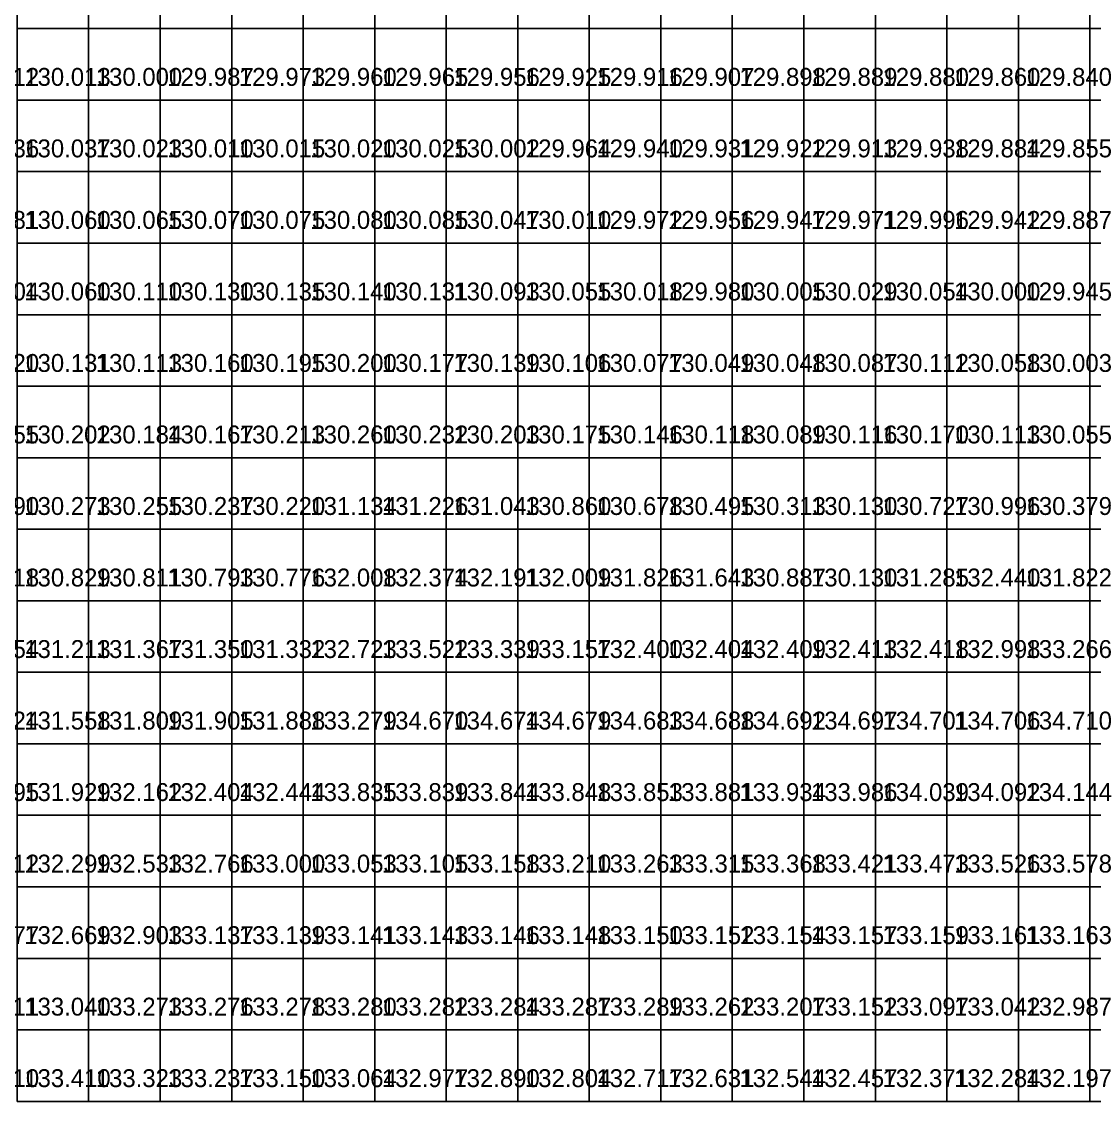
# Model space of a CAD drawing. Header units: metres. Extents: x 287857 to 287978, y 62957 to 63018.
# Drawn here: x 287871.99 to 287886.99, y 62956.83 to 62971.93 of the extents above; entities that cross this region are included whole.
import ezdxf

# ---------------------------------------------------------------- set-up
doc = ezdxf.new("R2010")
doc.units = ezdxf.units.M
for name, color, linetype, true_color in [('SURVEY-INTERP', 7, 'Continuous', 0x94a3b8), ('SURVEY-LEVEL-TXT', 7, 'Continuous', 0x4ade80), ('SURVEY-REAL', 7, 'Continuous', 0x4ade80)]:
    doc.layers.add(name, color=color, linetype=linetype, true_color=true_color)

msp = doc.modelspace()

# ---------------------------------------------------------------- linework, layer by layer
at = {"layer": 'SURVEY-INTERP'}
for points in [[(287872.925, 62971.831, 129.977), (287873.925, 62971.831, 129.977), (287873.925, 62972.831, 129.977), (287872.925, 62972.831, 129.977), (287872.925, 62971.831, 129.977)], [(287873.925, 62971.831, 129.963), (287874.925, 62971.831, 129.963), (287874.925, 62972.831, 129.963), (287873.925, 62972.831, 129.963), (287873.925, 62971.831, 129.963)], [(287874.925, 62971.831, 129.95), (287875.925, 62971.831, 129.95), (287875.925, 62972.831, 129.95), (287874.925, 62972.831, 129.95), (287874.925, 62971.831, 129.95)], [(287875.925, 62971.831, 129.937), (287876.925, 62971.831, 129.937), (287876.925, 62972.831, 129.937), (287875.925, 62972.831, 129.937), (287875.925, 62971.831, 129.937)], [(287876.925, 62971.831, 129.923), (287877.925, 62971.831, 129.923), (287877.925, 62972.831, 129.923), (287876.925, 62972.831, 129.923), (287876.925, 62971.831, 129.923)], [(287878.925, 62971.831, 129.911), (287879.925, 62971.831, 129.911), (287879.925, 62972.831, 129.911), (287878.925, 62972.831, 129.911), (287878.925, 62971.831, 129.911)], [(287879.925, 62971.831, 129.912), (287880.925, 62971.831, 129.912), (287880.925, 62972.831, 129.912), (287879.925, 62972.831, 129.912), (287879.925, 62971.831, 129.912)], [(287880.925, 62971.831, 129.913), (287881.925, 62971.831, 129.913), (287881.925, 62972.831, 129.913), (287880.925, 62972.831, 129.913), (287880.925, 62971.831, 129.913)], [(287881.925, 62971.831, 129.914), (287882.925, 62971.831, 129.914), (287882.925, 62972.831, 129.914), (287881.925, 62972.831, 129.914), (287881.925, 62971.831, 129.914)], [(287882.925, 62971.831, 129.915), (287883.925, 62971.831, 129.915), (287883.925, 62972.831, 129.915), (287882.925, 62972.831, 129.915), (287882.925, 62971.831, 129.915)], [(287883.925, 62971.831, 129.893), (287884.925, 62971.831, 129.893), (287884.925, 62972.831, 129.893), (287883.925, 62972.831, 129.893), (287883.925, 62971.831, 129.893)], [(287884.925, 62971.831, 129.87), (287885.925, 62971.831, 129.87), (287885.925, 62972.831, 129.87), (287884.925, 62972.831, 129.87), (287884.925, 62971.831, 129.87)], [(287885.925, 62971.831, 129.85), (287886.925, 62971.831, 129.85), (287886.925, 62972.831, 129.85), (287885.925, 62972.831, 129.85), (287885.925, 62971.831, 129.85)], [(287886.925, 62971.831, 129.83), (287887.925, 62971.831, 129.83), (287887.925, 62972.831, 129.83), (287886.925, 62972.831, 129.83), (287886.925, 62971.831, 129.83)], [(287871.925, 62970.831, 130.013), (287872.925, 62970.831, 130.013), (287872.925, 62971.831, 130.013), (287871.925, 62971.831, 130.013), (287871.925, 62970.831, 130.013)], [(287872.925, 62970.831, 130), (287873.925, 62970.831, 130), (287873.925, 62971.831, 130), (287872.925, 62971.831, 130), (287872.925, 62970.831, 130)], [(287873.925, 62970.831, 129.987), (287874.925, 62970.831, 129.987), (287874.925, 62971.831, 129.987), (287873.925, 62971.831, 129.987), (287873.925, 62970.831, 129.987)], [(287874.925, 62970.831, 129.973), (287875.925, 62970.831, 129.973), (287875.925, 62971.831, 129.973), (287874.925, 62971.831, 129.973), (287874.925, 62970.831, 129.973)], [(287875.925, 62970.831, 129.96), (287876.925, 62970.831, 129.96), (287876.925, 62971.831, 129.96), (287875.925, 62971.831, 129.96), (287875.925, 62970.831, 129.96)], [(287876.925, 62970.831, 129.965), (287877.925, 62970.831, 129.965), (287877.925, 62971.831, 129.965), (287876.925, 62971.831, 129.965), (287876.925, 62970.831, 129.965)], [(287877.925, 62970.831, 129.956), (287878.925, 62970.831, 129.956), (287878.925, 62971.831, 129.956), (287877.925, 62971.831, 129.956), (287877.925, 62970.831, 129.956)], [(287878.925, 62970.831, 129.925), (287879.925, 62970.831, 129.925), (287879.925, 62971.831, 129.925), (287878.925, 62971.831, 129.925), (287878.925, 62970.831, 129.925)], [(287879.925, 62970.831, 129.916), (287880.925, 62970.831, 129.916), (287880.925, 62971.831, 129.916), (287879.925, 62971.831, 129.916), (287879.925, 62970.831, 129.916)], [(287880.925, 62970.831, 129.907), (287881.925, 62970.831, 129.907), (287881.925, 62971.831, 129.907), (287880.925, 62971.831, 129.907), (287880.925, 62970.831, 129.907)], [(287881.925, 62970.831, 129.898), (287882.925, 62970.831, 129.898), (287882.925, 62971.831, 129.898), (287881.925, 62971.831, 129.898), (287881.925, 62970.831, 129.898)], [(287882.925, 62970.831, 129.889), (287883.925, 62970.831, 129.889), (287883.925, 62971.831, 129.889), (287882.925, 62971.831, 129.889), (287882.925, 62970.831, 129.889)], [(287884.925, 62970.831, 129.86), (287885.925, 62970.831, 129.86), (287885.925, 62971.831, 129.86), (287884.925, 62971.831, 129.86), (287884.925, 62970.831, 129.86)], [(287885.925, 62970.831, 129.84), (287886.925, 62970.831, 129.84), (287886.925, 62971.831, 129.84), (287885.925, 62971.831, 129.84), (287885.925, 62970.831, 129.84)], [(287886.925, 62970.831, 129.82), (287887.925, 62970.831, 129.82), (287887.925, 62971.831, 129.82), (287886.925, 62971.831, 129.82), (287886.925, 62970.831, 129.82)], [(287871.925, 62969.831, 130.037), (287872.925, 62969.831, 130.037), (287872.925, 62970.831, 130.037), (287871.925, 62970.831, 130.037), (287871.925, 62969.831, 130.037)], [(287872.925, 62969.831, 130.023), (287873.925, 62969.831, 130.023), (287873.925, 62970.831, 130.023), (287872.925, 62970.831, 130.023), (287872.925, 62969.831, 130.023)], [(287873.925, 62969.831, 130.01), (287874.925, 62969.831, 130.01), (287874.925, 62970.831, 130.01), (287873.925, 62970.831, 130.01), (287873.925, 62969.831, 130.01)], [(287874.925, 62969.831, 130.015), (287875.925, 62969.831, 130.015), (287875.925, 62970.831, 130.015), (287874.925, 62970.831, 130.015), (287874.925, 62969.831, 130.015)], [(287875.925, 62969.831, 130.02), (287876.925, 62969.831, 130.02), (287876.925, 62970.831, 130.02), (287875.925, 62970.831, 130.02), (287875.925, 62969.831, 130.02)], [(287876.925, 62969.831, 130.025), (287877.925, 62969.831, 130.025), (287877.925, 62970.831, 130.025), (287876.925, 62970.831, 130.025), (287876.925, 62969.831, 130.025)], [(287877.925, 62969.831, 130.002), (287878.925, 62969.831, 130.002), (287878.925, 62970.831, 130.002), (287877.925, 62970.831, 130.002), (287877.925, 62969.831, 130.002)], [(287878.925, 62969.831, 129.964), (287879.925, 62969.831, 129.964), (287879.925, 62970.831, 129.964), (287878.925, 62970.831, 129.964), (287878.925, 62969.831, 129.964)], [(287879.925, 62969.831, 129.94), (287880.925, 62969.831, 129.94), (287880.925, 62970.831, 129.94), (287879.925, 62970.831, 129.94), (287879.925, 62969.831, 129.94)], [(287880.925, 62969.831, 129.931), (287881.925, 62969.831, 129.931), (287881.925, 62970.831, 129.931), (287880.925, 62970.831, 129.931), (287880.925, 62969.831, 129.931)], [(287881.925, 62969.831, 129.922), (287882.925, 62969.831, 129.922), (287882.925, 62970.831, 129.922), (287881.925, 62970.831, 129.922), (287881.925, 62969.831, 129.922)], [(287882.925, 62969.831, 129.913), (287883.925, 62969.831, 129.913), (287883.925, 62970.831, 129.913), (287882.925, 62970.831, 129.913), (287882.925, 62969.831, 129.913)], [(287883.925, 62969.831, 129.938), (287884.925, 62969.831, 129.938), (287884.925, 62970.831, 129.938), (287883.925, 62970.831, 129.938), (287883.925, 62969.831, 129.938)], [(287884.925, 62969.831, 129.884), (287885.925, 62969.831, 129.884), (287885.925, 62970.831, 129.884), (287884.925, 62970.831, 129.884), (287884.925, 62969.831, 129.884)], [(287885.925, 62969.831, 129.855), (287886.925, 62969.831, 129.855), (287886.925, 62970.831, 129.855), (287885.925, 62970.831, 129.855), (287885.925, 62969.831, 129.855)], [(287886.925, 62969.831, 129.835), (287887.925, 62969.831, 129.835), (287887.925, 62970.831, 129.835), (287886.925, 62970.831, 129.835), (287886.925, 62969.831, 129.835)], [(287872.925, 62968.831, 130.065), (287873.925, 62968.831, 130.065), (287873.925, 62969.831, 130.065), (287872.925, 62969.831, 130.065), (287872.925, 62968.831, 130.065)], [(287873.925, 62968.831, 130.07), (287874.925, 62968.831, 130.07), (287874.925, 62969.831, 130.07), (287873.925, 62969.831, 130.07), (287873.925, 62968.831, 130.07)], [(287874.925, 62968.831, 130.075), (287875.925, 62968.831, 130.075), (287875.925, 62969.831, 130.075), (287874.925, 62969.831, 130.075), (287874.925, 62968.831, 130.075)], [(287875.925, 62968.831, 130.08), (287876.925, 62968.831, 130.08), (287876.925, 62969.831, 130.08), (287875.925, 62969.831, 130.08), (287875.925, 62968.831, 130.08)], [(287876.925, 62968.831, 130.085), (287877.925, 62968.831, 130.085), (287877.925, 62969.831, 130.085), (287876.925, 62969.831, 130.085), (287876.925, 62968.831, 130.085)], [(287877.925, 62968.831, 130.047), (287878.925, 62968.831, 130.047), (287878.925, 62969.831, 130.047), (287877.925, 62969.831, 130.047), (287877.925, 62968.831, 130.047)], [(287878.925, 62968.831, 130.01), (287879.925, 62968.831, 130.01), (287879.925, 62969.831, 130.01), (287878.925, 62969.831, 130.01), (287878.925, 62968.831, 130.01)], [(287879.925, 62968.831, 129.972), (287880.925, 62968.831, 129.972), (287880.925, 62969.831, 129.972), (287879.925, 62969.831, 129.972), (287879.925, 62968.831, 129.972)], [(287880.925, 62968.831, 129.956), (287881.925, 62968.831, 129.956), (287881.925, 62969.831, 129.956), (287880.925, 62969.831, 129.956), (287880.925, 62968.831, 129.956)], [(287881.925, 62968.831, 129.947), (287882.925, 62968.831, 129.947), (287882.925, 62969.831, 129.947), (287881.925, 62969.831, 129.947), (287881.925, 62968.831, 129.947)], [(287882.925, 62968.831, 129.971), (287883.925, 62968.831, 129.971), (287883.925, 62969.831, 129.971), (287882.925, 62969.831, 129.971), (287882.925, 62968.831, 129.971)], [(287883.925, 62968.831, 129.996), (287884.925, 62968.831, 129.996), (287884.925, 62969.831, 129.996), (287883.925, 62969.831, 129.996), (287883.925, 62968.831, 129.996)], [(287884.925, 62968.831, 129.942), (287885.925, 62968.831, 129.942), (287885.925, 62969.831, 129.942), (287884.925, 62969.831, 129.942), (287884.925, 62968.831, 129.942)], [(287885.925, 62968.831, 129.887), (287886.925, 62968.831, 129.887), (287886.925, 62969.831, 129.887), (287885.925, 62969.831, 129.887), (287885.925, 62968.831, 129.887)], [(287886.925, 62968.831, 129.85), (287887.925, 62968.831, 129.85), (287887.925, 62969.831, 129.85), (287886.925, 62969.831, 129.85), (287886.925, 62968.831, 129.85)], [(287872.925, 62967.831, 130.11), (287873.925, 62967.831, 130.11), (287873.925, 62968.831, 130.11), (287872.925, 62968.831, 130.11), (287872.925, 62967.831, 130.11)], [(287873.925, 62967.831, 130.13), (287874.925, 62967.831, 130.13), (287874.925, 62968.831, 130.13), (287873.925, 62968.831, 130.13), (287873.925, 62967.831, 130.13)], [(287874.925, 62967.831, 130.135), (287875.925, 62967.831, 130.135), (287875.925, 62968.831, 130.135), (287874.925, 62968.831, 130.135), (287874.925, 62967.831, 130.135)], [(287875.925, 62967.831, 130.14), (287876.925, 62967.831, 130.14), (287876.925, 62968.831, 130.14), (287875.925, 62968.831, 130.14), (287875.925, 62967.831, 130.14)], [(287876.925, 62967.831, 130.131), (287877.925, 62967.831, 130.131), (287877.925, 62968.831, 130.131), (287876.925, 62968.831, 130.131), (287876.925, 62967.831, 130.131)], [(287877.925, 62967.831, 130.093), (287878.925, 62967.831, 130.093), (287878.925, 62968.831, 130.093), (287877.925, 62968.831, 130.093), (287877.925, 62967.831, 130.093)], [(287878.925, 62967.831, 130.055), (287879.925, 62967.831, 130.055), (287879.925, 62968.831, 130.055), (287878.925, 62968.831, 130.055), (287878.925, 62967.831, 130.055)], [(287879.925, 62967.831, 130.018), (287880.925, 62967.831, 130.018), (287880.925, 62968.831, 130.018), (287879.925, 62968.831, 130.018), (287879.925, 62967.831, 130.018)], [(287881.925, 62967.831, 130.005), (287882.925, 62967.831, 130.005), (287882.925, 62968.831, 130.005), (287881.925, 62968.831, 130.005), (287881.925, 62967.831, 130.005)], [(287882.925, 62967.831, 130.029), (287883.925, 62967.831, 130.029), (287883.925, 62968.831, 130.029), (287882.925, 62968.831, 130.029), (287882.925, 62967.831, 130.029)], [(287883.925, 62967.831, 130.054), (287884.925, 62967.831, 130.054), (287884.925, 62968.831, 130.054), (287883.925, 62968.831, 130.054), (287883.925, 62967.831, 130.054)], [(287884.925, 62967.831, 130), (287885.925, 62967.831, 130), (287885.925, 62968.831, 130), (287884.925, 62968.831, 130), (287884.925, 62967.831, 130)], [(287885.925, 62967.831, 129.945), (287886.925, 62967.831, 129.945), (287886.925, 62968.831, 129.945), (287885.925, 62968.831, 129.945), (287885.925, 62967.831, 129.945)], [(287886.925, 62967.831, 129.891), (287887.925, 62967.831, 129.891), (287887.925, 62968.831, 129.891), (287886.925, 62968.831, 129.891), (287886.925, 62967.831, 129.891)], [(287871.925, 62966.831, 130.131), (287872.925, 62966.831, 130.131), (287872.925, 62967.831, 130.131), (287871.925, 62967.831, 130.131), (287871.925, 62966.831, 130.131)], [(287872.925, 62966.831, 130.113), (287873.925, 62966.831, 130.113), (287873.925, 62967.831, 130.113), (287872.925, 62967.831, 130.113), (287872.925, 62966.831, 130.113)], [(287873.925, 62966.831, 130.16), (287874.925, 62966.831, 130.16), (287874.925, 62967.831, 130.16), (287873.925, 62967.831, 130.16), (287873.925, 62966.831, 130.16)], [(287874.925, 62966.831, 130.195), (287875.925, 62966.831, 130.195), (287875.925, 62967.831, 130.195), (287874.925, 62967.831, 130.195), (287874.925, 62966.831, 130.195)], [(287875.925, 62966.831, 130.2), (287876.925, 62966.831, 130.2), (287876.925, 62967.831, 130.2), (287875.925, 62967.831, 130.2), (287875.925, 62966.831, 130.2)], [(287876.925, 62966.831, 130.177), (287877.925, 62966.831, 130.177), (287877.925, 62967.831, 130.177), (287876.925, 62967.831, 130.177), (287876.925, 62966.831, 130.177)], [(287877.925, 62966.831, 130.139), (287878.925, 62966.831, 130.139), (287878.925, 62967.831, 130.139), (287877.925, 62967.831, 130.139), (287877.925, 62966.831, 130.139)], [(287878.925, 62966.831, 130.106), (287879.925, 62966.831, 130.106), (287879.925, 62967.831, 130.106), (287878.925, 62967.831, 130.106), (287878.925, 62966.831, 130.106)], [(287879.925, 62966.831, 130.077), (287880.925, 62966.831, 130.077), (287880.925, 62967.831, 130.077), (287879.925, 62967.831, 130.077), (287879.925, 62966.831, 130.077)], [(287880.925, 62966.831, 130.049), (287881.925, 62966.831, 130.049), (287881.925, 62967.831, 130.049), (287880.925, 62967.831, 130.049), (287880.925, 62966.831, 130.049)], [(287881.925, 62966.831, 130.048), (287882.925, 62966.831, 130.048), (287882.925, 62967.831, 130.048), (287881.925, 62967.831, 130.048), (287881.925, 62966.831, 130.048)], [(287882.925, 62966.831, 130.087), (287883.925, 62966.831, 130.087), (287883.925, 62967.831, 130.087), (287882.925, 62967.831, 130.087), (287882.925, 62966.831, 130.087)], [(287883.925, 62966.831, 130.112), (287884.925, 62966.831, 130.112), (287884.925, 62967.831, 130.112), (287883.925, 62967.831, 130.112), (287883.925, 62966.831, 130.112)], [(287884.925, 62966.831, 130.058), (287885.925, 62966.831, 130.058), (287885.925, 62967.831, 130.058), (287884.925, 62967.831, 130.058), (287884.925, 62966.831, 130.058)], [(287885.925, 62966.831, 130.003), (287886.925, 62966.831, 130.003), (287886.925, 62967.831, 130.003), (287885.925, 62967.831, 130.003), (287885.925, 62966.831, 130.003)], [(287886.925, 62966.831, 129.949), (287887.925, 62966.831, 129.949), (287887.925, 62967.831, 129.949), (287886.925, 62967.831, 129.949), (287886.925, 62966.831, 129.949)], [(287871.925, 62965.831, 130.202), (287872.925, 62965.831, 130.202), (287872.925, 62966.831, 130.202), (287871.925, 62966.831, 130.202), (287871.925, 62965.831, 130.202)], [(287872.925, 62965.831, 130.184), (287873.925, 62965.831, 130.184), (287873.925, 62966.831, 130.184), (287872.925, 62966.831, 130.184), (287872.925, 62965.831, 130.184)], [(287873.925, 62965.831, 130.167), (287874.925, 62965.831, 130.167), (287874.925, 62966.831, 130.167), (287873.925, 62966.831, 130.167), (287873.925, 62965.831, 130.167)], [(287874.925, 62965.831, 130.213), (287875.925, 62965.831, 130.213), (287875.925, 62966.831, 130.213), (287874.925, 62966.831, 130.213), (287874.925, 62965.831, 130.213)], [(287876.925, 62965.831, 130.232), (287877.925, 62965.831, 130.232), (287877.925, 62966.831, 130.232), (287876.925, 62966.831, 130.232), (287876.925, 62965.831, 130.232)], [(287877.925, 62965.831, 130.203), (287878.925, 62965.831, 130.203), (287878.925, 62966.831, 130.203), (287877.925, 62966.831, 130.203), (287877.925, 62965.831, 130.203)], [(287878.925, 62965.831, 130.175), (287879.925, 62965.831, 130.175), (287879.925, 62966.831, 130.175), (287878.925, 62966.831, 130.175), (287878.925, 62965.831, 130.175)], [(287879.925, 62965.831, 130.146), (287880.925, 62965.831, 130.146), (287880.925, 62966.831, 130.146), (287879.925, 62966.831, 130.146), (287879.925, 62965.831, 130.146)], [(287880.925, 62965.831, 130.118), (287881.925, 62965.831, 130.118), (287881.925, 62966.831, 130.118), (287880.925, 62966.831, 130.118), (287880.925, 62965.831, 130.118)], [(287881.925, 62965.831, 130.089), (287882.925, 62965.831, 130.089), (287882.925, 62966.831, 130.089), (287881.925, 62966.831, 130.089), (287881.925, 62965.831, 130.089)], [(287882.925, 62965.831, 130.116), (287883.925, 62965.831, 130.116), (287883.925, 62966.831, 130.116), (287882.925, 62966.831, 130.116), (287882.925, 62965.831, 130.116)], [(287884.925, 62965.831, 130.113), (287885.925, 62965.831, 130.113), (287885.925, 62966.831, 130.113), (287884.925, 62966.831, 130.113), (287884.925, 62965.831, 130.113)], [(287885.925, 62965.831, 130.055), (287886.925, 62965.831, 130.055), (287886.925, 62966.831, 130.055), (287885.925, 62966.831, 130.055), (287885.925, 62965.831, 130.055)], [(287886.925, 62965.831, 129.998), (287887.925, 62965.831, 129.998), (287887.925, 62966.831, 129.998), (287886.925, 62966.831, 129.998), (287886.925, 62965.831, 129.998)], [(287871.925, 62964.831, 130.273), (287872.925, 62964.831, 130.273), (287872.925, 62965.831, 130.273), (287871.925, 62965.831, 130.273), (287871.925, 62964.831, 130.273)], [(287872.925, 62964.831, 130.255), (287873.925, 62964.831, 130.255), (287873.925, 62965.831, 130.255), (287872.925, 62965.831, 130.255), (287872.925, 62964.831, 130.255)], [(287873.925, 62964.831, 130.237), (287874.925, 62964.831, 130.237), (287874.925, 62965.831, 130.237), (287873.925, 62965.831, 130.237), (287873.925, 62964.831, 130.237)], [(287875.925, 62964.831, 131.134), (287876.925, 62964.831, 131.134), (287876.925, 62965.831, 131.134), (287875.925, 62965.831, 131.134), (287875.925, 62964.831, 131.134)], [(287876.925, 62964.831, 131.226), (287877.925, 62964.831, 131.226), (287877.925, 62965.831, 131.226), (287876.925, 62965.831, 131.226), (287876.925, 62964.831, 131.226)], [(287877.925, 62964.831, 131.043), (287878.925, 62964.831, 131.043), (287878.925, 62965.831, 131.043), (287877.925, 62965.831, 131.043), (287877.925, 62964.831, 131.043)], [(287878.925, 62964.831, 130.86), (287879.925, 62964.831, 130.86), (287879.925, 62965.831, 130.86), (287878.925, 62965.831, 130.86), (287878.925, 62964.831, 130.86)], [(287879.925, 62964.831, 130.678), (287880.925, 62964.831, 130.678), (287880.925, 62965.831, 130.678), (287879.925, 62965.831, 130.678), (287879.925, 62964.831, 130.678)], [(287880.925, 62964.831, 130.495), (287881.925, 62964.831, 130.495), (287881.925, 62965.831, 130.495), (287880.925, 62965.831, 130.495), (287880.925, 62964.831, 130.495)], [(287881.925, 62964.831, 130.313), (287882.925, 62964.831, 130.313), (287882.925, 62965.831, 130.313), (287881.925, 62965.831, 130.313), (287881.925, 62964.831, 130.313)], [(287883.925, 62964.831, 130.727), (287884.925, 62964.831, 130.727), (287884.925, 62965.831, 130.727), (287883.925, 62965.831, 130.727), (287883.925, 62964.831, 130.727)], [(287884.925, 62964.831, 130.996), (287885.925, 62964.831, 130.996), (287885.925, 62965.831, 130.996), (287884.925, 62965.831, 130.996), (287884.925, 62964.831, 130.996)], [(287885.925, 62964.831, 130.379), (287886.925, 62964.831, 130.379), (287886.925, 62965.831, 130.379), (287885.925, 62965.831, 130.379), (287885.925, 62964.831, 130.379)], [(287886.925, 62964.831, 130.041), (287887.925, 62964.831, 130.041), (287887.925, 62965.831, 130.041), (287886.925, 62965.831, 130.041), (287886.925, 62964.831, 130.041)], [(287871.925, 62963.831, 130.829), (287872.925, 62963.831, 130.829), (287872.925, 62964.831, 130.829), (287871.925, 62964.831, 130.829), (287871.925, 62963.831, 130.829)], [(287872.925, 62963.831, 130.811), (287873.925, 62963.831, 130.811), (287873.925, 62964.831, 130.811), (287872.925, 62964.831, 130.811), (287872.925, 62963.831, 130.811)], [(287873.925, 62963.831, 130.793), (287874.925, 62963.831, 130.793), (287874.925, 62964.831, 130.793), (287873.925, 62964.831, 130.793), (287873.925, 62963.831, 130.793)], [(287874.925, 62963.831, 130.776), (287875.925, 62963.831, 130.776), (287875.925, 62964.831, 130.776), (287874.925, 62964.831, 130.776), (287874.925, 62963.831, 130.776)], [(287875.925, 62963.831, 132.008), (287876.925, 62963.831, 132.008), (287876.925, 62964.831, 132.008), (287875.925, 62964.831, 132.008), (287875.925, 62963.831, 132.008)], [(287876.925, 62963.831, 132.374), (287877.925, 62963.831, 132.374), (287877.925, 62964.831, 132.374), (287876.925, 62964.831, 132.374), (287876.925, 62963.831, 132.374)], [(287877.925, 62963.831, 132.191), (287878.925, 62963.831, 132.191), (287878.925, 62964.831, 132.191), (287877.925, 62964.831, 132.191), (287877.925, 62963.831, 132.191)], [(287878.925, 62963.831, 132.009), (287879.925, 62963.831, 132.009), (287879.925, 62964.831, 132.009), (287878.925, 62964.831, 132.009), (287878.925, 62963.831, 132.009)], [(287879.925, 62963.831, 131.826), (287880.925, 62963.831, 131.826), (287880.925, 62964.831, 131.826), (287879.925, 62964.831, 131.826), (287879.925, 62963.831, 131.826)], [(287880.925, 62963.831, 131.643), (287881.925, 62963.831, 131.643), (287881.925, 62964.831, 131.643), (287880.925, 62964.831, 131.643), (287880.925, 62963.831, 131.643)], [(287881.925, 62963.831, 130.887), (287882.925, 62963.831, 130.887), (287882.925, 62964.831, 130.887), (287881.925, 62964.831, 130.887), (287881.925, 62963.831, 130.887)], [(287883.925, 62963.831, 131.285), (287884.925, 62963.831, 131.285), (287884.925, 62964.831, 131.285), (287883.925, 62964.831, 131.285), (287883.925, 62963.831, 131.285)], [(287884.925, 62963.831, 132.44), (287885.925, 62963.831, 132.44), (287885.925, 62964.831, 132.44), (287884.925, 62964.831, 132.44), (287884.925, 62963.831, 132.44)], [(287885.925, 62963.831, 131.822), (287886.925, 62963.831, 131.822), (287886.925, 62964.831, 131.822), (287885.925, 62964.831, 131.822), (287885.925, 62963.831, 131.822)], [(287886.925, 62963.831, 131.205), (287887.925, 62963.831, 131.205), (287887.925, 62964.831, 131.205), (287886.925, 62964.831, 131.205), (287886.925, 62963.831, 131.205)], [(287871.925, 62962.831, 131.213), (287872.925, 62962.831, 131.213), (287872.925, 62963.831, 131.213), (287871.925, 62963.831, 131.213), (287871.925, 62962.831, 131.213)], [(287872.925, 62962.831, 131.367), (287873.925, 62962.831, 131.367), (287873.925, 62963.831, 131.367), (287872.925, 62963.831, 131.367), (287872.925, 62962.831, 131.367)], [(287873.925, 62962.831, 131.35), (287874.925, 62962.831, 131.35), (287874.925, 62963.831, 131.35), (287873.925, 62963.831, 131.35), (287873.925, 62962.831, 131.35)], [(287874.925, 62962.831, 131.332), (287875.925, 62962.831, 131.332), (287875.925, 62963.831, 131.332), (287874.925, 62963.831, 131.332), (287874.925, 62962.831, 131.332)], [(287875.925, 62962.831, 132.723), (287876.925, 62962.831, 132.723), (287876.925, 62963.831, 132.723), (287875.925, 62963.831, 132.723), (287875.925, 62962.831, 132.723)], [(287876.925, 62962.831, 133.522), (287877.925, 62962.831, 133.522), (287877.925, 62963.831, 133.522), (287876.925, 62963.831, 133.522), (287876.925, 62962.831, 133.522)], [(287877.925, 62962.831, 133.339), (287878.925, 62962.831, 133.339), (287878.925, 62963.831, 133.339), (287877.925, 62963.831, 133.339), (287877.925, 62962.831, 133.339)], [(287878.925, 62962.831, 133.157), (287879.925, 62962.831, 133.157), (287879.925, 62963.831, 133.157), (287878.925, 62963.831, 133.157), (287878.925, 62962.831, 133.157)], [(287879.925, 62962.831, 132.4), (287880.925, 62962.831, 132.4), (287880.925, 62963.831, 132.4), (287879.925, 62963.831, 132.4), (287879.925, 62962.831, 132.4)], [(287880.925, 62962.831, 132.404), (287881.925, 62962.831, 132.404), (287881.925, 62963.831, 132.404), (287880.925, 62963.831, 132.404), (287880.925, 62962.831, 132.404)], [(287881.925, 62962.831, 132.409), (287882.925, 62962.831, 132.409), (287882.925, 62963.831, 132.409), (287881.925, 62963.831, 132.409), (287881.925, 62962.831, 132.409)], [(287882.925, 62962.831, 132.413), (287883.925, 62962.831, 132.413), (287883.925, 62963.831, 132.413), (287882.925, 62963.831, 132.413), (287882.925, 62962.831, 132.413)], [(287883.925, 62962.831, 132.418), (287884.925, 62962.831, 132.418), (287884.925, 62963.831, 132.418), (287883.925, 62963.831, 132.418), (287883.925, 62962.831, 132.418)], [(287884.925, 62962.831, 132.998), (287885.925, 62962.831, 132.998), (287885.925, 62963.831, 132.998), (287884.925, 62963.831, 132.998), (287884.925, 62962.831, 132.998)], [(287885.925, 62962.831, 133.266), (287886.925, 62962.831, 133.266), (287886.925, 62963.831, 133.266), (287885.925, 62963.831, 133.266), (287885.925, 62962.831, 133.266)], [(287886.925, 62962.831, 132.649), (287887.925, 62962.831, 132.649), (287887.925, 62963.831, 132.649), (287886.925, 62963.831, 132.649), (287886.925, 62962.831, 132.649)], [(287871.925, 62961.831, 131.558), (287872.925, 62961.831, 131.558), (287872.925, 62962.831, 131.558), (287871.925, 62962.831, 131.558), (287871.925, 62961.831, 131.558)], [(287872.925, 62961.831, 131.809), (287873.925, 62961.831, 131.809), (287873.925, 62962.831, 131.809), (287872.925, 62962.831, 131.809), (287872.925, 62961.831, 131.809)], [(287873.925, 62961.831, 131.905), (287874.925, 62961.831, 131.905), (287874.925, 62962.831, 131.905), (287873.925, 62962.831, 131.905), (287873.925, 62961.831, 131.905)], [(287874.925, 62961.831, 131.888), (287875.925, 62961.831, 131.888), (287875.925, 62962.831, 131.888), (287874.925, 62962.831, 131.888), (287874.925, 62961.831, 131.888)], [(287875.925, 62961.831, 133.279), (287876.925, 62961.831, 133.279), (287876.925, 62962.831, 133.279), (287875.925, 62962.831, 133.279), (287875.925, 62961.831, 133.279)], [(287877.925, 62961.831, 134.674), (287878.925, 62961.831, 134.674), (287878.925, 62962.831, 134.674), (287877.925, 62962.831, 134.674), (287877.925, 62961.831, 134.674)], [(287878.925, 62961.831, 134.679), (287879.925, 62961.831, 134.679), (287879.925, 62962.831, 134.679), (287878.925, 62962.831, 134.679), (287878.925, 62961.831, 134.679)], [(287879.925, 62961.831, 134.683), (287880.925, 62961.831, 134.683), (287880.925, 62962.831, 134.683), (287879.925, 62962.831, 134.683), (287879.925, 62961.831, 134.683)], [(287880.925, 62961.831, 134.688), (287881.925, 62961.831, 134.688), (287881.925, 62962.831, 134.688), (287880.925, 62962.831, 134.688), (287880.925, 62961.831, 134.688)], [(287881.925, 62961.831, 134.692), (287882.925, 62961.831, 134.692), (287882.925, 62962.831, 134.692), (287881.925, 62962.831, 134.692), (287881.925, 62961.831, 134.692)], [(287882.925, 62961.831, 134.697), (287883.925, 62961.831, 134.697), (287883.925, 62962.831, 134.697), (287882.925, 62962.831, 134.697), (287882.925, 62961.831, 134.697)], [(287883.925, 62961.831, 134.701), (287884.925, 62961.831, 134.701), (287884.925, 62962.831, 134.701), (287883.925, 62962.831, 134.701), (287883.925, 62961.831, 134.701)], [(287884.925, 62961.831, 134.706), (287885.925, 62961.831, 134.706), (287885.925, 62962.831, 134.706), (287884.925, 62962.831, 134.706), (287884.925, 62961.831, 134.706)], [(287886.925, 62961.831, 134.232), (287887.925, 62961.831, 134.232), (287887.925, 62962.831, 134.232), (287886.925, 62962.831, 134.232), (287886.925, 62961.831, 134.232)], [(287871.925, 62960.831, 131.929), (287872.925, 62960.831, 131.929), (287872.925, 62961.831, 131.929), (287871.925, 62961.831, 131.929), (287871.925, 62960.831, 131.929)], [(287872.925, 62960.831, 132.162), (287873.925, 62960.831, 132.162), (287873.925, 62961.831, 132.162), (287872.925, 62961.831, 132.162), (287872.925, 62960.831, 132.162)], [(287873.925, 62960.831, 132.404), (287874.925, 62960.831, 132.404), (287874.925, 62961.831, 132.404), (287873.925, 62961.831, 132.404), (287873.925, 62960.831, 132.404)], [(287874.925, 62960.831, 132.444), (287875.925, 62960.831, 132.444), (287875.925, 62961.831, 132.444), (287874.925, 62961.831, 132.444), (287874.925, 62960.831, 132.444)], [(287875.925, 62960.831, 133.835), (287876.925, 62960.831, 133.835), (287876.925, 62961.831, 133.835), (287875.925, 62961.831, 133.835), (287875.925, 62960.831, 133.835)], [(287876.925, 62960.831, 133.839), (287877.925, 62960.831, 133.839), (287877.925, 62961.831, 133.839), (287876.925, 62961.831, 133.839), (287876.925, 62960.831, 133.839)], [(287877.925, 62960.831, 133.844), (287878.925, 62960.831, 133.844), (287878.925, 62961.831, 133.844), (287877.925, 62961.831, 133.844), (287877.925, 62960.831, 133.844)], [(287878.925, 62960.831, 133.848), (287879.925, 62960.831, 133.848), (287879.925, 62961.831, 133.848), (287878.925, 62961.831, 133.848), (287878.925, 62960.831, 133.848)], [(287879.925, 62960.831, 133.853), (287880.925, 62960.831, 133.853), (287880.925, 62961.831, 133.853), (287879.925, 62961.831, 133.853), (287879.925, 62960.831, 133.853)], [(287880.925, 62960.831, 133.881), (287881.925, 62960.831, 133.881), (287881.925, 62961.831, 133.881), (287880.925, 62961.831, 133.881), (287880.925, 62960.831, 133.881)], [(287881.925, 62960.831, 133.934), (287882.925, 62960.831, 133.934), (287882.925, 62961.831, 133.934), (287881.925, 62961.831, 133.934), (287881.925, 62960.831, 133.934)], [(287882.925, 62960.831, 133.986), (287883.925, 62960.831, 133.986), (287883.925, 62961.831, 133.986), (287882.925, 62961.831, 133.986), (287882.925, 62960.831, 133.986)], [(287883.925, 62960.831, 134.039), (287884.925, 62960.831, 134.039), (287884.925, 62961.831, 134.039), (287883.925, 62961.831, 134.039), (287883.925, 62960.831, 134.039)], [(287884.925, 62960.831, 134.092), (287885.925, 62960.831, 134.092), (287885.925, 62961.831, 134.092), (287884.925, 62961.831, 134.092), (287884.925, 62960.831, 134.092)], [(287885.925, 62960.831, 134.144), (287886.925, 62960.831, 134.144), (287886.925, 62961.831, 134.144), (287885.925, 62961.831, 134.144), (287885.925, 62960.831, 134.144)], [(287886.925, 62960.831, 134.197), (287887.925, 62960.831, 134.197), (287887.925, 62961.831, 134.197), (287886.925, 62961.831, 134.197), (287886.925, 62960.831, 134.197)], [(287871.925, 62959.831, 132.299), (287872.925, 62959.831, 132.299), (287872.925, 62960.831, 132.299), (287871.925, 62960.831, 132.299), (287871.925, 62959.831, 132.299)], [(287872.925, 62959.831, 132.533), (287873.925, 62959.831, 132.533), (287873.925, 62960.831, 132.533), (287872.925, 62960.831, 132.533), (287872.925, 62959.831, 132.533)], [(287873.925, 62959.831, 132.766), (287874.925, 62959.831, 132.766), (287874.925, 62960.831, 132.766), (287873.925, 62960.831, 132.766), (287873.925, 62959.831, 132.766)], [(287875.925, 62959.831, 133.053), (287876.925, 62959.831, 133.053), (287876.925, 62960.831, 133.053), (287875.925, 62960.831, 133.053), (287875.925, 62959.831, 133.053)], [(287876.925, 62959.831, 133.105), (287877.925, 62959.831, 133.105), (287877.925, 62960.831, 133.105), (287876.925, 62960.831, 133.105), (287876.925, 62959.831, 133.105)], [(287877.925, 62959.831, 133.158), (287878.925, 62959.831, 133.158), (287878.925, 62960.831, 133.158), (287877.925, 62960.831, 133.158), (287877.925, 62959.831, 133.158)], [(287878.925, 62959.831, 133.21), (287879.925, 62959.831, 133.21), (287879.925, 62960.831, 133.21), (287878.925, 62960.831, 133.21), (287878.925, 62959.831, 133.21)], [(287879.925, 62959.831, 133.263), (287880.925, 62959.831, 133.263), (287880.925, 62960.831, 133.263), (287879.925, 62960.831, 133.263), (287879.925, 62959.831, 133.263)], [(287880.925, 62959.831, 133.315), (287881.925, 62959.831, 133.315), (287881.925, 62960.831, 133.315), (287880.925, 62960.831, 133.315), (287880.925, 62959.831, 133.315)], [(287881.925, 62959.831, 133.368), (287882.925, 62959.831, 133.368), (287882.925, 62960.831, 133.368), (287881.925, 62960.831, 133.368), (287881.925, 62959.831, 133.368)], [(287882.925, 62959.831, 133.421), (287883.925, 62959.831, 133.421), (287883.925, 62960.831, 133.421), (287882.925, 62960.831, 133.421), (287882.925, 62959.831, 133.421)], [(287883.925, 62959.831, 133.473), (287884.925, 62959.831, 133.473), (287884.925, 62960.831, 133.473), (287883.925, 62960.831, 133.473), (287883.925, 62959.831, 133.473)], [(287884.925, 62959.831, 133.526), (287885.925, 62959.831, 133.526), (287885.925, 62960.831, 133.526), (287884.925, 62960.831, 133.526), (287884.925, 62959.831, 133.526)], [(287885.925, 62959.831, 133.578), (287886.925, 62959.831, 133.578), (287886.925, 62960.831, 133.578), (287885.925, 62960.831, 133.578), (287885.925, 62959.831, 133.578)], [(287886.925, 62959.831, 133.631), (287887.925, 62959.831, 133.631), (287887.925, 62960.831, 133.631), (287886.925, 62960.831, 133.631), (287886.925, 62959.831, 133.631)], [(287871.925, 62958.831, 132.669), (287872.925, 62958.831, 132.669), (287872.925, 62959.831, 132.669), (287871.925, 62959.831, 132.669), (287871.925, 62958.831, 132.669)], [(287872.925, 62958.831, 132.903), (287873.925, 62958.831, 132.903), (287873.925, 62959.831, 132.903), (287872.925, 62959.831, 132.903), (287872.925, 62958.831, 132.903)], [(287873.925, 62958.831, 133.137), (287874.925, 62958.831, 133.137), (287874.925, 62959.831, 133.137), (287873.925, 62959.831, 133.137), (287873.925, 62958.831, 133.137)], [(287874.925, 62958.831, 133.139), (287875.925, 62958.831, 133.139), (287875.925, 62959.831, 133.139), (287874.925, 62959.831, 133.139), (287874.925, 62958.831, 133.139)], [(287875.925, 62958.831, 133.141), (287876.925, 62958.831, 133.141), (287876.925, 62959.831, 133.141), (287875.925, 62959.831, 133.141), (287875.925, 62958.831, 133.141)], [(287876.925, 62958.831, 133.143), (287877.925, 62958.831, 133.143), (287877.925, 62959.831, 133.143), (287876.925, 62959.831, 133.143), (287876.925, 62958.831, 133.143)], [(287877.925, 62958.831, 133.146), (287878.925, 62958.831, 133.146), (287878.925, 62959.831, 133.146), (287877.925, 62959.831, 133.146), (287877.925, 62958.831, 133.146)], [(287878.925, 62958.831, 133.148), (287879.925, 62958.831, 133.148), (287879.925, 62959.831, 133.148), (287878.925, 62959.831, 133.148), (287878.925, 62958.831, 133.148)], [(287879.925, 62958.831, 133.15), (287880.925, 62958.831, 133.15), (287880.925, 62959.831, 133.15), (287879.925, 62959.831, 133.15), (287879.925, 62958.831, 133.15)], [(287880.925, 62958.831, 133.152), (287881.925, 62958.831, 133.152), (287881.925, 62959.831, 133.152), (287880.925, 62959.831, 133.152), (287880.925, 62958.831, 133.152)], [(287881.925, 62958.831, 133.154), (287882.925, 62958.831, 133.154), (287882.925, 62959.831, 133.154), (287881.925, 62959.831, 133.154), (287881.925, 62958.831, 133.154)], [(287882.925, 62958.831, 133.157), (287883.925, 62958.831, 133.157), (287883.925, 62959.831, 133.157), (287882.925, 62959.831, 133.157), (287882.925, 62958.831, 133.157)], [(287883.925, 62958.831, 133.159), (287884.925, 62958.831, 133.159), (287884.925, 62959.831, 133.159), (287883.925, 62959.831, 133.159), (287883.925, 62958.831, 133.159)], [(287884.925, 62958.831, 133.161), (287885.925, 62958.831, 133.161), (287885.925, 62959.831, 133.161), (287884.925, 62959.831, 133.161), (287884.925, 62958.831, 133.161)], [(287885.925, 62958.831, 133.163), (287886.925, 62958.831, 133.163), (287886.925, 62959.831, 133.163), (287885.925, 62959.831, 133.163), (287885.925, 62958.831, 133.163)], [(287886.925, 62958.831, 133.166), (287887.925, 62958.831, 133.166), (287887.925, 62959.831, 133.166), (287886.925, 62959.831, 133.166), (287886.925, 62958.831, 133.166)], [(287871.925, 62957.831, 133.04), (287872.925, 62957.831, 133.04), (287872.925, 62958.831, 133.04), (287871.925, 62958.831, 133.04), (287871.925, 62957.831, 133.04)], [(287872.925, 62957.831, 133.273), (287873.925, 62957.831, 133.273), (287873.925, 62958.831, 133.273), (287872.925, 62958.831, 133.273), (287872.925, 62957.831, 133.273)], [(287873.925, 62957.831, 133.276), (287874.925, 62957.831, 133.276), (287874.925, 62958.831, 133.276), (287873.925, 62958.831, 133.276), (287873.925, 62957.831, 133.276)], [(287874.925, 62957.831, 133.278), (287875.925, 62957.831, 133.278), (287875.925, 62958.831, 133.278), (287874.925, 62958.831, 133.278), (287874.925, 62957.831, 133.278)], [(287875.925, 62957.831, 133.28), (287876.925, 62957.831, 133.28), (287876.925, 62958.831, 133.28), (287875.925, 62958.831, 133.28), (287875.925, 62957.831, 133.28)], [(287876.925, 62957.831, 133.282), (287877.925, 62957.831, 133.282), (287877.925, 62958.831, 133.282), (287876.925, 62958.831, 133.282), (287876.925, 62957.831, 133.282)], [(287877.925, 62957.831, 133.284), (287878.925, 62957.831, 133.284), (287878.925, 62958.831, 133.284), (287877.925, 62958.831, 133.284), (287877.925, 62957.831, 133.284)], [(287878.925, 62957.831, 133.287), (287879.925, 62957.831, 133.287), (287879.925, 62958.831, 133.287), (287878.925, 62958.831, 133.287), (287878.925, 62957.831, 133.287)], [(287879.925, 62957.831, 133.289), (287880.925, 62957.831, 133.289), (287880.925, 62958.831, 133.289), (287879.925, 62958.831, 133.289), (287879.925, 62957.831, 133.289)], [(287880.925, 62957.831, 133.262), (287881.925, 62957.831, 133.262), (287881.925, 62958.831, 133.262), (287880.925, 62958.831, 133.262), (287880.925, 62957.831, 133.262)], [(287881.925, 62957.831, 133.207), (287882.925, 62957.831, 133.207), (287882.925, 62958.831, 133.207), (287881.925, 62958.831, 133.207), (287881.925, 62957.831, 133.207)], [(287882.925, 62957.831, 133.152), (287883.925, 62957.831, 133.152), (287883.925, 62958.831, 133.152), (287882.925, 62958.831, 133.152), (287882.925, 62957.831, 133.152)], [(287883.925, 62957.831, 133.097), (287884.925, 62957.831, 133.097), (287884.925, 62958.831, 133.097), (287883.925, 62958.831, 133.097), (287883.925, 62957.831, 133.097)], [(287884.925, 62957.831, 133.042), (287885.925, 62957.831, 133.042), (287885.925, 62958.831, 133.042), (287884.925, 62958.831, 133.042), (287884.925, 62957.831, 133.042)], [(287885.925, 62957.831, 132.987), (287886.925, 62957.831, 132.987), (287886.925, 62958.831, 132.987), (287885.925, 62958.831, 132.987), (287885.925, 62957.831, 132.987)], [(287886.925, 62957.831, 132.931), (287887.925, 62957.831, 132.931), (287887.925, 62958.831, 132.931), (287886.925, 62958.831, 132.931), (287886.925, 62957.831, 132.931)], [(287872.925, 62956.831, 133.323), (287873.925, 62956.831, 133.323), (287873.925, 62957.831, 133.323), (287872.925, 62957.831, 133.323), (287872.925, 62956.831, 133.323)], [(287873.925, 62956.831, 133.237), (287874.925, 62956.831, 133.237), (287874.925, 62957.831, 133.237), (287873.925, 62957.831, 133.237), (287873.925, 62956.831, 133.237)], [(287874.925, 62956.831, 133.15), (287875.925, 62956.831, 133.15), (287875.925, 62957.831, 133.15), (287874.925, 62957.831, 133.15), (287874.925, 62956.831, 133.15)], [(287875.925, 62956.831, 133.064), (287876.925, 62956.831, 133.064), (287876.925, 62957.831, 133.064), (287875.925, 62957.831, 133.064), (287875.925, 62956.831, 133.064)], [(287876.925, 62956.831, 132.977), (287877.925, 62956.831, 132.977), (287877.925, 62957.831, 132.977), (287876.925, 62957.831, 132.977), (287876.925, 62956.831, 132.977)], [(287877.925, 62956.831, 132.89), (287878.925, 62956.831, 132.89), (287878.925, 62957.831, 132.89), (287877.925, 62957.831, 132.89), (287877.925, 62956.831, 132.89)], [(287878.925, 62956.831, 132.804), (287879.925, 62956.831, 132.804), (287879.925, 62957.831, 132.804), (287878.925, 62957.831, 132.804), (287878.925, 62956.831, 132.804)], [(287879.925, 62956.831, 132.717), (287880.925, 62956.831, 132.717), (287880.925, 62957.831, 132.717), (287879.925, 62957.831, 132.717), (287879.925, 62956.831, 132.717)], [(287880.925, 62956.831, 132.631), (287881.925, 62956.831, 132.631), (287881.925, 62957.831, 132.631), (287880.925, 62957.831, 132.631), (287880.925, 62956.831, 132.631)], [(287881.925, 62956.831, 132.544), (287882.925, 62956.831, 132.544), (287882.925, 62957.831, 132.544), (287881.925, 62957.831, 132.544), (287881.925, 62956.831, 132.544)], [(287882.925, 62956.831, 132.457), (287883.925, 62956.831, 132.457), (287883.925, 62957.831, 132.457), (287882.925, 62957.831, 132.457), (287882.925, 62956.831, 132.457)], [(287883.925, 62956.831, 132.371), (287884.925, 62956.831, 132.371), (287884.925, 62957.831, 132.371), (287883.925, 62957.831, 132.371), (287883.925, 62956.831, 132.371)], [(287884.925, 62956.831, 132.284), (287885.925, 62956.831, 132.284), (287885.925, 62957.831, 132.284), (287884.925, 62957.831, 132.284), (287884.925, 62956.831, 132.284)], [(287885.925, 62956.831, 132.197), (287886.925, 62956.831, 132.197), (287886.925, 62957.831, 132.197), (287885.925, 62957.831, 132.197), (287885.925, 62956.831, 132.197)], [(287886.925, 62956.831, 132.111), (287887.925, 62956.831, 132.111), (287887.925, 62957.831, 132.111), (287886.925, 62957.831, 132.111), (287886.925, 62956.831, 132.111)]]:
    msp.add_polyline3d(points, dxfattribs=at)
at = {"layer": 'SURVEY-REAL'}
for points in [[(287871.925, 62971.831, 129.99), (287872.925, 62971.831, 129.99), (287872.925, 62972.831, 129.99), (287871.925, 62972.831, 129.99), (287871.925, 62971.831, 129.99)], [(287877.925, 62971.831, 129.91), (287878.925, 62971.831, 129.91), (287878.925, 62972.831, 129.91), (287877.925, 62972.831, 129.91), (287877.925, 62971.831, 129.91)], [(287883.925, 62970.831, 129.88), (287884.925, 62970.831, 129.88), (287884.925, 62971.831, 129.88), (287883.925, 62971.831, 129.88), (287883.925, 62970.831, 129.88)], [(287871.925, 62968.831, 130.06), (287872.925, 62968.831, 130.06), (287872.925, 62969.831, 130.06), (287871.925, 62969.831, 130.06), (287871.925, 62968.831, 130.06)], [(287871.925, 62967.831, 130.06), (287872.925, 62967.831, 130.06), (287872.925, 62968.831, 130.06), (287871.925, 62968.831, 130.06), (287871.925, 62967.831, 130.06)], [(287880.925, 62967.831, 129.98), (287881.925, 62967.831, 129.98), (287881.925, 62968.831, 129.98), (287880.925, 62968.831, 129.98), (287880.925, 62967.831, 129.98)], [(287875.925, 62965.831, 130.26), (287876.925, 62965.831, 130.26), (287876.925, 62966.831, 130.26), (287875.925, 62966.831, 130.26), (287875.925, 62965.831, 130.26)], [(287883.925, 62965.831, 130.17), (287884.925, 62965.831, 130.17), (287884.925, 62966.831, 130.17), (287883.925, 62966.831, 130.17), (287883.925, 62965.831, 130.17)], [(287874.925, 62964.831, 130.22), (287875.925, 62964.831, 130.22), (287875.925, 62965.831, 130.22), (287874.925, 62965.831, 130.22), (287874.925, 62964.831, 130.22)], [(287882.925, 62964.831, 130.13), (287883.925, 62964.831, 130.13), (287883.925, 62965.831, 130.13), (287882.925, 62965.831, 130.13), (287882.925, 62964.831, 130.13)], [(287882.925, 62963.831, 130.13), (287883.925, 62963.831, 130.13), (287883.925, 62964.831, 130.13), (287882.925, 62964.831, 130.13), (287882.925, 62963.831, 130.13)], [(287876.925, 62961.831, 134.67), (287877.925, 62961.831, 134.67), (287877.925, 62962.831, 134.67), (287876.925, 62962.831, 134.67), (287876.925, 62961.831, 134.67)], [(287885.925, 62961.831, 134.71), (287886.925, 62961.831, 134.71), (287886.925, 62962.831, 134.71), (287885.925, 62962.831, 134.71), (287885.925, 62961.831, 134.71)], [(287874.925, 62959.831, 133), (287875.925, 62959.831, 133), (287875.925, 62960.831, 133), (287874.925, 62960.831, 133), (287874.925, 62959.831, 133)], [(287871.925, 62956.831, 133.41), (287872.925, 62956.831, 133.41), (287872.925, 62957.831, 133.41), (287871.925, 62957.831, 133.41), (287871.925, 62956.831, 133.41)]]:
    msp.add_polyline3d(points, dxfattribs=at)

# ---------------------------------------------------------------- texts
at = {"layer": 'SURVEY-LEVEL-TXT'}
for s, p in [('130.012', (287871.025, 62971.031, 130.012)), ('130.013', (287872.025, 62971.031, 130.013)), ('130.000', (287873.025, 62971.031, 130)), ('129.987', (287874.025, 62971.031, 129.987)), ('129.973', (287875.025, 62971.031, 129.973)), ('129.960', (287876.025, 62971.031, 129.96)), ('129.965', (287877.025, 62971.031, 129.965)), ('129.956', (287878.025, 62971.031, 129.956)), ('129.925', (287879.025, 62971.031, 129.925)), ('129.916', (287880.025, 62971.031, 129.916)), ('129.907', (287881.025, 62971.031, 129.907)), ('129.898', (287882.025, 62971.031, 129.898)), ('129.889', (287883.025, 62971.031, 129.889)), ('129.880', (287884.025, 62971.031, 129.88)), ('129.860', (287885.025, 62971.031, 129.86)), ('129.840', (287886.025, 62971.031, 129.84)), ('130.036', (287871.025, 62970.031, 130.036)), ('130.037', (287872.025, 62970.031, 130.037)), ('130.023', (287873.025, 62970.031, 130.023)), ('130.010', (287874.025, 62970.031, 130.01)), ('130.015', (287875.025, 62970.031, 130.015)), ('130.020', (287876.025, 62970.031, 130.02)), ('130.025', (287877.025, 62970.031, 130.025)), ('130.002', (287878.025, 62970.031, 130.002)), ('129.964', (287879.025, 62970.031, 129.964)), ('129.940', (287880.025, 62970.031, 129.94)), ('129.931', (287881.025, 62970.031, 129.931)), ('129.922', (287882.025, 62970.031, 129.922)), ('129.913', (287883.025, 62970.031, 129.913)), ('129.938', (287884.025, 62970.031, 129.938)), ('129.884', (287885.025, 62970.031, 129.884)), ('129.855', (287886.025, 62970.031, 129.855)), ('130.081', (287871.025, 62969.031, 130.081)), ('130.060', (287872.025, 62969.031, 130.06)), ('130.065', (287873.025, 62969.031, 130.065)), ('130.070', (287874.025, 62969.031, 130.07)), ('130.075', (287875.025, 62969.031, 130.075)), ('130.080', (287876.025, 62969.031, 130.08)), ('130.085', (287877.025, 62969.031, 130.085)), ('130.047', (287878.025, 62969.031, 130.047)), ('130.010', (287879.025, 62969.031, 130.01)), ('129.972', (287880.025, 62969.031, 129.972)), ('129.956', (287881.025, 62969.031, 129.956)), ('129.947', (287882.025, 62969.031, 129.947)), ('129.971', (287883.025, 62969.031, 129.971)), ('129.996', (287884.025, 62969.031, 129.996)), ('129.942', (287885.025, 62969.031, 129.942)), ('129.887', (287886.025, 62969.031, 129.887)), ('130.104', (287871.025, 62968.031, 130.104)), ('130.060', (287872.025, 62968.031, 130.06)), ('130.110', (287873.025, 62968.031, 130.11)), ('130.130', (287874.025, 62968.031, 130.13)), ('130.135', (287875.025, 62968.031, 130.135)), ('130.140', (287876.025, 62968.031, 130.14)), ('130.131', (287877.025, 62968.031, 130.131)), ('130.093', (287878.025, 62968.031, 130.093)), ('130.055', (287879.025, 62968.031, 130.055)), ('130.018', (287880.025, 62968.031, 130.018)), ('129.980', (287881.025, 62968.031, 129.98)), ('130.005', (287882.025, 62968.031, 130.005)), ('130.029', (287883.025, 62968.031, 130.029)), ('130.054', (287884.025, 62968.031, 130.054)), ('130.000', (287885.025, 62968.031, 130)), ('129.945', (287886.025, 62968.031, 129.945)), ('131.020', (287871.025, 62967.031, 131.02)), ('130.131', (287872.025, 62967.031, 130.131)), ('130.113', (287873.025, 62967.031, 130.113)), ('130.160', (287874.025, 62967.031, 130.16)), ('130.195', (287875.025, 62967.031, 130.195)), ('130.200', (287876.025, 62967.031, 130.2)), ('130.177', (287877.025, 62967.031, 130.177)), ('130.139', (287878.025, 62967.031, 130.139)), ('130.106', (287879.025, 62967.031, 130.106)), ('130.077', (287880.025, 62967.031, 130.077)), ('130.049', (287881.025, 62967.031, 130.049)), ('130.048', (287882.025, 62967.031, 130.048)), ('130.087', (287883.025, 62967.031, 130.087)), ('130.112', (287884.025, 62967.031, 130.112)), ('130.058', (287885.025, 62967.031, 130.058)), ('130.003', (287886.025, 62967.031, 130.003)), ('130.655', (287871.025, 62966.031, 130.655)), ('130.202', (287872.025, 62966.031, 130.202)), ('130.184', (287873.025, 62966.031, 130.184)), ('130.167', (287874.025, 62966.031, 130.167)), ('130.213', (287875.025, 62966.031, 130.213)), ('130.260', (287876.025, 62966.031, 130.26)), ('130.232', (287877.025, 62966.031, 130.232)), ('130.203', (287878.025, 62966.031, 130.203)), ('130.175', (287879.025, 62966.031, 130.175)), ('130.146', (287880.025, 62966.031, 130.146)), ('130.118', (287881.025, 62966.031, 130.118)), ('130.089', (287882.025, 62966.031, 130.089)), ('130.116', (287883.025, 62966.031, 130.116)), ('130.170', (287884.025, 62966.031, 130.17)), ('130.113', (287885.025, 62966.031, 130.113)), ('130.055', (287886.025, 62966.031, 130.055)), ('130.290', (287871.025, 62965.031, 130.29)), ('130.273', (287872.025, 62965.031, 130.273)), ('130.255', (287873.025, 62965.031, 130.255)), ('130.237', (287874.025, 62965.031, 130.237)), ('130.220', (287875.025, 62965.031, 130.22)), ('131.134', (287876.025, 62965.031, 131.134)), ('131.226', (287877.025, 62965.031, 131.226)), ('131.043', (287878.025, 62965.031, 131.043)), ('130.860', (287879.025, 62965.031, 130.86)), ('130.678', (287880.025, 62965.031, 130.678)), ('130.495', (287881.025, 62965.031, 130.495)), ('130.313', (287882.025, 62965.031, 130.313)), ('130.130', (287883.025, 62965.031, 130.13)), ('130.727', (287884.025, 62965.031, 130.727)), ('130.996', (287885.025, 62965.031, 130.996)), ('130.379', (287886.025, 62965.031, 130.379)), ('130.618', (287871.025, 62964.031, 130.618)), ('130.829', (287872.025, 62964.031, 130.829)), ('130.811', (287873.025, 62964.031, 130.811)), ('130.793', (287874.025, 62964.031, 130.793)), ('130.776', (287875.025, 62964.031, 130.776)), ('132.008', (287876.025, 62964.031, 132.008)), ('132.374', (287877.025, 62964.031, 132.374)), ('132.191', (287878.025, 62964.031, 132.191)), ('132.009', (287879.025, 62964.031, 132.009)), ('131.826', (287880.025, 62964.031, 131.826)), ('131.643', (287881.025, 62964.031, 131.643)), ('130.887', (287882.025, 62964.031, 130.887)), ('130.130', (287883.025, 62964.031, 130.13)), ('131.285', (287884.025, 62964.031, 131.285)), ('132.440', (287885.025, 62964.031, 132.44)), ('131.822', (287886.025, 62964.031, 131.822)), ('130.954', (287871.025, 62963.031, 130.954)), ('131.213', (287872.025, 62963.031, 131.213)), ('131.367', (287873.025, 62963.031, 131.367)), ('131.350', (287874.025, 62963.031, 131.35)), ('131.332', (287875.025, 62963.031, 131.332)), ('132.723', (287876.025, 62963.031, 132.723)), ('133.522', (287877.025, 62963.031, 133.522)), ('133.339', (287878.025, 62963.031, 133.339)), ('133.157', (287879.025, 62963.031, 133.157)), ('132.400', (287880.025, 62963.031, 132.4)), ('132.404', (287881.025, 62963.031, 132.404)), ('132.409', (287882.025, 62963.031, 132.409)), ('132.413', (287883.025, 62963.031, 132.413)), ('132.418', (287884.025, 62963.031, 132.418)), ('132.998', (287885.025, 62963.031, 132.998)), ('133.266', (287886.025, 62963.031, 133.266)), ('131.324', (287871.025, 62962.031, 131.324)), ('131.558', (287872.025, 62962.031, 131.558)), ('131.809', (287873.025, 62962.031, 131.809)), ('131.905', (287874.025, 62962.031, 131.905)), ('131.888', (287875.025, 62962.031, 131.888)), ('133.279', (287876.025, 62962.031, 133.279)), ('134.670', (287877.025, 62962.031, 134.67)), ('134.674', (287878.025, 62962.031, 134.674)), ('134.679', (287879.025, 62962.031, 134.679)), ('134.683', (287880.025, 62962.031, 134.683)), ('134.688', (287881.025, 62962.031, 134.688)), ('134.692', (287882.025, 62962.031, 134.692)), ('134.697', (287883.025, 62962.031, 134.697)), ('134.701', (287884.025, 62962.031, 134.701)), ('134.706', (287885.025, 62962.031, 134.706)), ('134.710', (287886.025, 62962.031, 134.71)), ('131.695', (287871.025, 62961.031, 131.695)), ('131.929', (287872.025, 62961.031, 131.929)), ('132.162', (287873.025, 62961.031, 132.162)), ('132.404', (287874.025, 62961.031, 132.404)), ('132.444', (287875.025, 62961.031, 132.444)), ('133.835', (287876.025, 62961.031, 133.835)), ('133.839', (287877.025, 62961.031, 133.839)), ('133.844', (287878.025, 62961.031, 133.844)), ('133.848', (287879.025, 62961.031, 133.848)), ('133.853', (287880.025, 62961.031, 133.853)), ('133.881', (287881.025, 62961.031, 133.881)), ('133.934', (287882.025, 62961.031, 133.934)), ('133.986', (287883.025, 62961.031, 133.986)), ('134.039', (287884.025, 62961.031, 134.039)), ('134.092', (287885.025, 62961.031, 134.092)), ('134.144', (287886.025, 62961.031, 134.144)), ('132.112', (287871.025, 62960.031, 132.112)), ('132.299', (287872.025, 62960.031, 132.299)), ('132.533', (287873.025, 62960.031, 132.533)), ('132.766', (287874.025, 62960.031, 132.766)), ('133.000', (287875.025, 62960.031, 133)), ('133.053', (287876.025, 62960.031, 133.053)), ('133.105', (287877.025, 62960.031, 133.105)), ('133.158', (287878.025, 62960.031, 133.158)), ('133.210', (287879.025, 62960.031, 133.21)), ('133.263', (287880.025, 62960.031, 133.263)), ('133.315', (287881.025, 62960.031, 133.315)), ('133.368', (287882.025, 62960.031, 133.368)), ('133.421', (287883.025, 62960.031, 133.421)), ('133.473', (287884.025, 62960.031, 133.473)), ('133.526', (287885.025, 62960.031, 133.526)), ('133.578', (287886.025, 62960.031, 133.578)), ('132.577', (287871.025, 62959.031, 132.577)), ('132.669', (287872.025, 62959.031, 132.669)), ('132.903', (287873.025, 62959.031, 132.903)), ('133.137', (287874.025, 62959.031, 133.137)), ('133.139', (287875.025, 62959.031, 133.139)), ('133.141', (287876.025, 62959.031, 133.141)), ('133.143', (287877.025, 62959.031, 133.143)), ('133.146', (287878.025, 62959.031, 133.146)), ('133.148', (287879.025, 62959.031, 133.148)), ('133.150', (287880.025, 62959.031, 133.15)), ('133.152', (287881.025, 62959.031, 133.152)), ('133.154', (287882.025, 62959.031, 133.154)), ('133.157', (287883.025, 62959.031, 133.157)), ('133.159', (287884.025, 62959.031, 133.159)), ('133.161', (287885.025, 62959.031, 133.161)), ('133.163', (287886.025, 62959.031, 133.163)), ('133.011', (287871.025, 62958.031, 133.011)), ('133.040', (287872.025, 62958.031, 133.04)), ('133.273', (287873.025, 62958.031, 133.273)), ('133.276', (287874.025, 62958.031, 133.276)), ('133.278', (287875.025, 62958.031, 133.278)), ('133.280', (287876.025, 62958.031, 133.28)), ('133.282', (287877.025, 62958.031, 133.282)), ('133.284', (287878.025, 62958.031, 133.284)), ('133.287', (287879.025, 62958.031, 133.287)), ('133.289', (287880.025, 62958.031, 133.289)), ('133.262', (287881.025, 62958.031, 133.262)), ('133.207', (287882.025, 62958.031, 133.207)), ('133.152', (287883.025, 62958.031, 133.152)), ('133.097', (287884.025, 62958.031, 133.097)), ('133.042', (287885.025, 62958.031, 133.042)), ('132.987', (287886.025, 62958.031, 132.987)), ('133.410', (287871.025, 62957.031, 133.41)), ('133.410', (287872.025, 62957.031, 133.41)), ('133.323', (287873.025, 62957.031, 133.323)), ('133.237', (287874.025, 62957.031, 133.237)), ('133.150', (287875.025, 62957.031, 133.15)), ('133.064', (287876.025, 62957.031, 133.064)), ('132.977', (287877.025, 62957.031, 132.977)), ('132.890', (287878.025, 62957.031, 132.89)), ('132.804', (287879.025, 62957.031, 132.804)), ('132.717', (287880.025, 62957.031, 132.717)), ('132.631', (287881.025, 62957.031, 132.631)), ('132.544', (287882.025, 62957.031, 132.544)), ('132.457', (287883.025, 62957.031, 132.457)), ('132.371', (287884.025, 62957.031, 132.371)), ('132.284', (287885.025, 62957.031, 132.284)), ('132.197', (287886.025, 62957.031, 132.197))]:
    msp.add_text(s, height=0.25, dxfattribs=at).set_placement(p)

doc.saveas('drawing.dxf')
